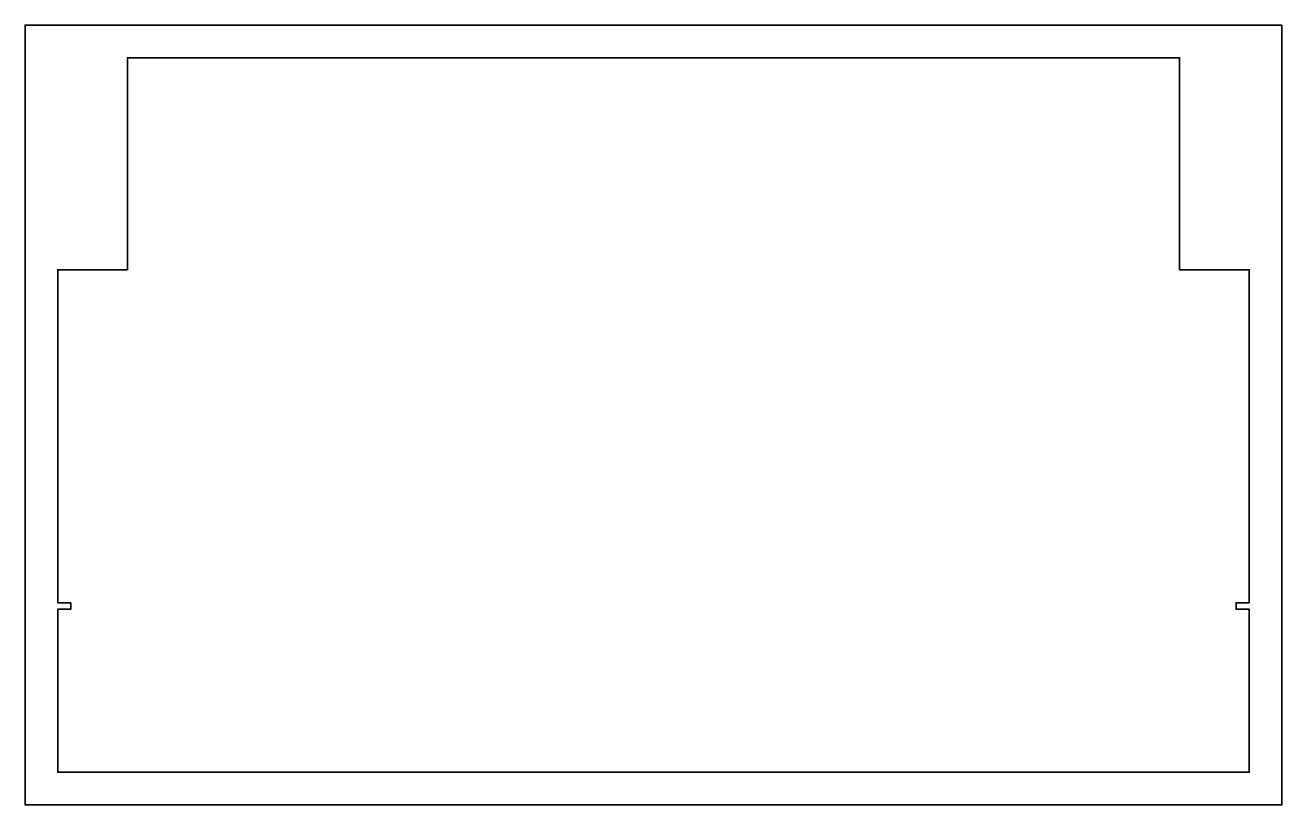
# Model space of a CAD drawing. Header units: millimetres. Extents: x -87 to 298, y 29 to 268.
import ezdxf

# ---------------------------------------------------------------- set-up
doc = ezdxf.new("R2010")
doc.units = ezdxf.units.MM
doc.header["$MEASUREMENT"] = 0
doc.layers.get('0').update_dxf_attribs({"lineweight": 0})
doc.layers.add('Safety', color=7, linetype='Continuous', lineweight=0)

msp = doc.modelspace()

# ---------------------------------------------------------------- linework, layer by layer
at = {"color": 250, "lineweight": 35, "true_color": 0x231f20}
msp.add_lwpolyline([(287.8, 91.17), (287.8, 193.2), (266.48, 193.2), (266.48, 258.2), (-55.87, 258.2), (-55.87, 193.2), (-77.2, 193.2), (-77.2, 91.17), (-73.2, 91.17), (-73.2, 89.17), (-77.2, 89.17), (-77.2, 39.2), (287.8, 39.2), (287.8, 89.17), (283.8, 89.17), (283.8, 91.17)], close=True, dxfattribs=at)
at = {"layer": 'Safety', "color": 18, "lineweight": 35, "true_color": 0x000000}
msp.add_lwpolyline([(297.8, 268.2), (-87.2, 268.2), (-87.2, 29.2), (297.8, 29.2)], close=True, dxfattribs=at)

doc.saveas('drawing.dxf')
